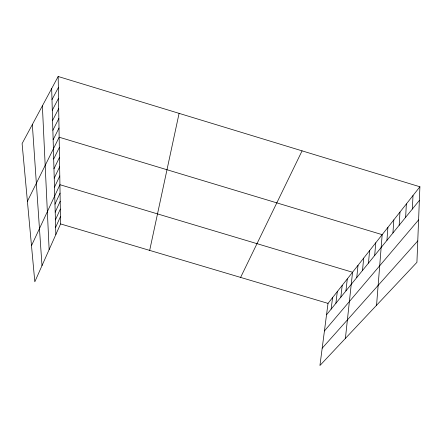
<?xml version="1.0" encoding="UTF-8"?>
<svg xmlns="http://www.w3.org/2000/svg" width="442" height="442" viewBox="0 0 442 442"><rect width="100%" height="100%" fill="white"/><g stroke="black" fill="none" stroke-linecap="round" stroke-linejoin="round"><path stroke-width="0.66" d="M419.9 186.778L416.922 262.327L319.936 365.506L328.019 303.383L419.9 186.778L58.167 76.494L22.1 143.584L34.813 281.786L60.571 223.923L58.167 76.494M412.364 209.027L412.999 195.541M405.634 217.315L406.358 203.961M399.165 225.293L399.971 212.072M392.932 232.967L393.822 219.878M386.938 240.36L387.894 227.398M376.556 305.267L382.175 234.658L59.156 137.208L27.41 201.298M374.678 255.465L375.766 242.785M368.462 263.123L369.617 250.592M362.495 270.476L363.705 258.095M356.76 277.548L358.02 265.31M345.395 338.423L352.55 272.25L59.93 184.706L31.492 245.664M345.931 290.891L347.285 278.935M340.815 297.195L342.207 285.383M335.887 303.273L337.307 291.593M331.13 309.135L332.583 297.593M149.672 250.393L179.093 113.362M55.637 227.359L60.449 216.635M55.421 219.912L60.327 209.083M55.2 212.188L60.2 201.259M54.974 204.165L60.068 193.137M54.488 187.181L59.786 175.949M54.233 178.176L59.637 166.838M53.963 168.8L59.482 157.363M240.603 277.41L302.074 150.855M53.686 159.026L59.322 147.495M53.134 139.738L59.007 128.025M52.863 130.285L58.852 118.495M52.587 120.467L58.692 108.599M52.294 110.257L58.521 98.312M51.99 99.632L58.35 87.621M326.539 314.792L419.364 200.397M324.434 330.964L418.596 219.889M322.19 348.197L417.767 240.923M60.571 223.923L328.019 303.383M32.332 124.556L41.996 265.653M42.377 105.87L49.139 249.597M51.675 88.571L55.841 234.542"/></g></svg>
